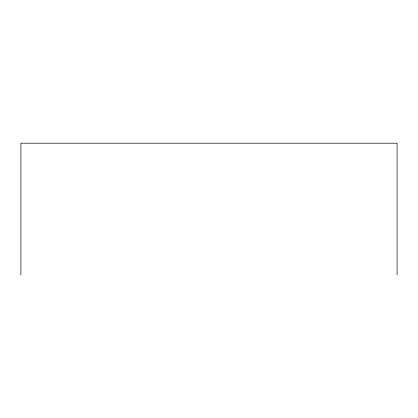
<?xml version="1.0" encoding="UTF-8"?>
<svg xmlns="http://www.w3.org/2000/svg" width="418" height="418" viewBox="0 0 418 418"><rect width="100%" height="100%" fill="white"/><g stroke="black" fill="none" stroke-linecap="round" stroke-linejoin="round"><path stroke-width="0.63" d="M397.1 274.798L397.1 143.202L20.9 143.202L20.9 274.798"/></g></svg>
